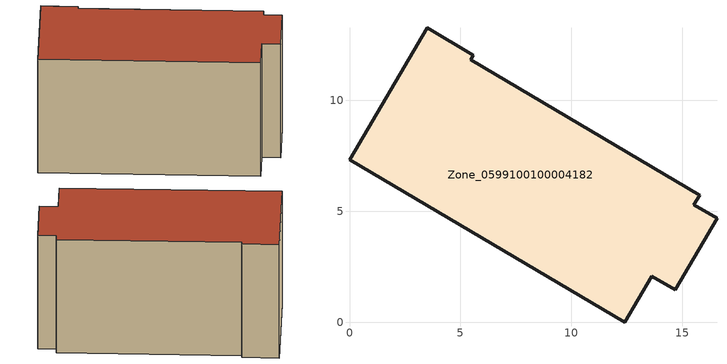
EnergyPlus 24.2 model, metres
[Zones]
Zone_0599100100004182
 floor ground (C_G): 0,7.33 3.5,13.27 5.57,12.02 5.46,11.83 15.78,5.73 15.53,5.3 16.57,4.69 14.68,1.46 13.62,2.07 12.41,0 z1.65
 wall outside (C_F): 12.41,0 13.62,2.07 14.68,1.46 16.57,4.69 15.53,5.3 15.78,5.73 5.46,11.83 5.57,12.02 3.5,13.27 0,7.33 12.41,0 z1.65:10.11
 roof outside (C_R): 0,7.33 12.41,0 13.62,2.07 14.68,1.46 16.57,4.69 15.53,5.3 15.78,5.73 5.46,11.83 5.57,12.02 3.5,13.27 z10.11
[BUILDING]
Pand.0599100100004182: North Axis=0; Terrain=City; Loads Convergence Tolerance Value=0.04; Temperature Convergence Tolerance Value=0.4; Solar Distribution=FullExterior; Maximum Number of Warmup Days=25; Minimum Number of Warmup Days=1
[Site:Location]
Rotterdam.The.Hague.AP_ZH_NLD Design_Conditions: Latitude=51.96; Longitude=4.45; Time Zone=1; Elevation=-4.5
[SITE:GROUNDTEMPERATURE:BUILDINGSURFACE]
18, 18, 18, 18, 18, 18, 18, 18, 18, 18, 18, 18
[MATERIAL] Thermal Absorptance=0.9; Solar Absorptance=0.7; Visible Absorptance=0.7
Name | Roughness | Thickness | Conductivity | Density | Specific Heat
G.TI.2006-2014 | MediumSmooth | 0.15 | 0.06 | 540 | 1210
F.TI.2006-2014 | Rough | 0.3 | 0.12 | 1920 | 840
R.TI.2006-2014 | MediumRough | 0.2 | 0.08 | 1500 | 1000
[CONSTRUCTION]
C_G: G.TI.2006-2014
C_F: F.TI.2006-2014
C_R: R.TI.2006-2014
[ZONE]
Zone_0599100100004182: Type=1; Multiplier=1; Ceiling Height=Autocalculate; Volume=Autocalculate; Floor Area=autocalculate; Part of Total Floor Area=Yes
[ZONEINFILTRATION:DESIGNFLOWRATE]
Infil_Zone_0599100100004182: Zone or ZoneList or Space or SpaceList=Zone_0599100100004182; Schedule=AlwaysOn; Design Flow Rate Calculation Method=Flow/Area; Flow Rate per Floor Area=0.0015; Constant Term Coefficient=1; Temperature Term Coefficient=0; Velocity Term Coefficient=0; Velocity Squared Term Coefficient=0
[HVACTEMPLATE:ZONE:IDEALLOADSAIRSYSTEM]
Zone_0599100100004182: Maximum Heating Supply Air Temperature=50; Minimum Cooling Supply Air Temperature=13; Maximum Heating Supply Air Humidity Ratio=0.0156; Minimum Cooling Supply Air Humidity Ratio=0.0077; Heating Limit=NoLimit; Cooling Limit=NoLimit; Dehumidification Control Type=ConstantSensibleHeatRatio; Cooling Sensible Heat Ratio=0.7; Dehumidification Setpoint=60; Humidification Control Type=None; Humidification Setpoint=30; Outdoor Air Method=None; Outdoor Air Flow Rate per Person=0.00944; Outdoor Air Flow Rate per Zone Floor Area=0; Outdoor Air Flow Rate per Zone=0; Demand Controlled Ventilation Type=None; Outdoor Air Economizer Type=NoEconomizer; Heat Recovery Type=None; Sensible Heat Recovery Effectiveness=0.7; Latent Heat Recovery Effectiveness=0.65
[ZONECONTROL:THERMOSTAT]
ThermostatControl_Zone_0599100100004182: Zone or ZoneList=Zone_0599100100004182; Control Type Schedule=DualSetpointControlType; Control 1=Thermostat_Zone_0599100100004182; Temperature Difference Between Cutout And Setpoint=0
[THERMOSTATSETPOINT:DUALSETPOINT]
Thermostat_Zone_0599100100004182: Heating Setpoint Temperature Schedule=HeatingSetpoint_Zone_0599100100004182; Cooling Setpoint Temperature Schedule=CoolingSetpoint_Zone_0599100100004182
[SCHEDULE:COMPACT]
HeatingSetpoint_Zone_0599100100004182: Through: 12/31, For: AllDays, Until: 24:00, 21
CoolingSetpoint_Zone_0599100100004182: Through: 12/31, For: AllDays, Until: 24:00, 24
DualSetpointControlType: Through: 12/31, For: AllDays, Until: 24:00, 4
AlwaysOn: Through: 12/31, For: AllDays, Until: 24:00, 1
